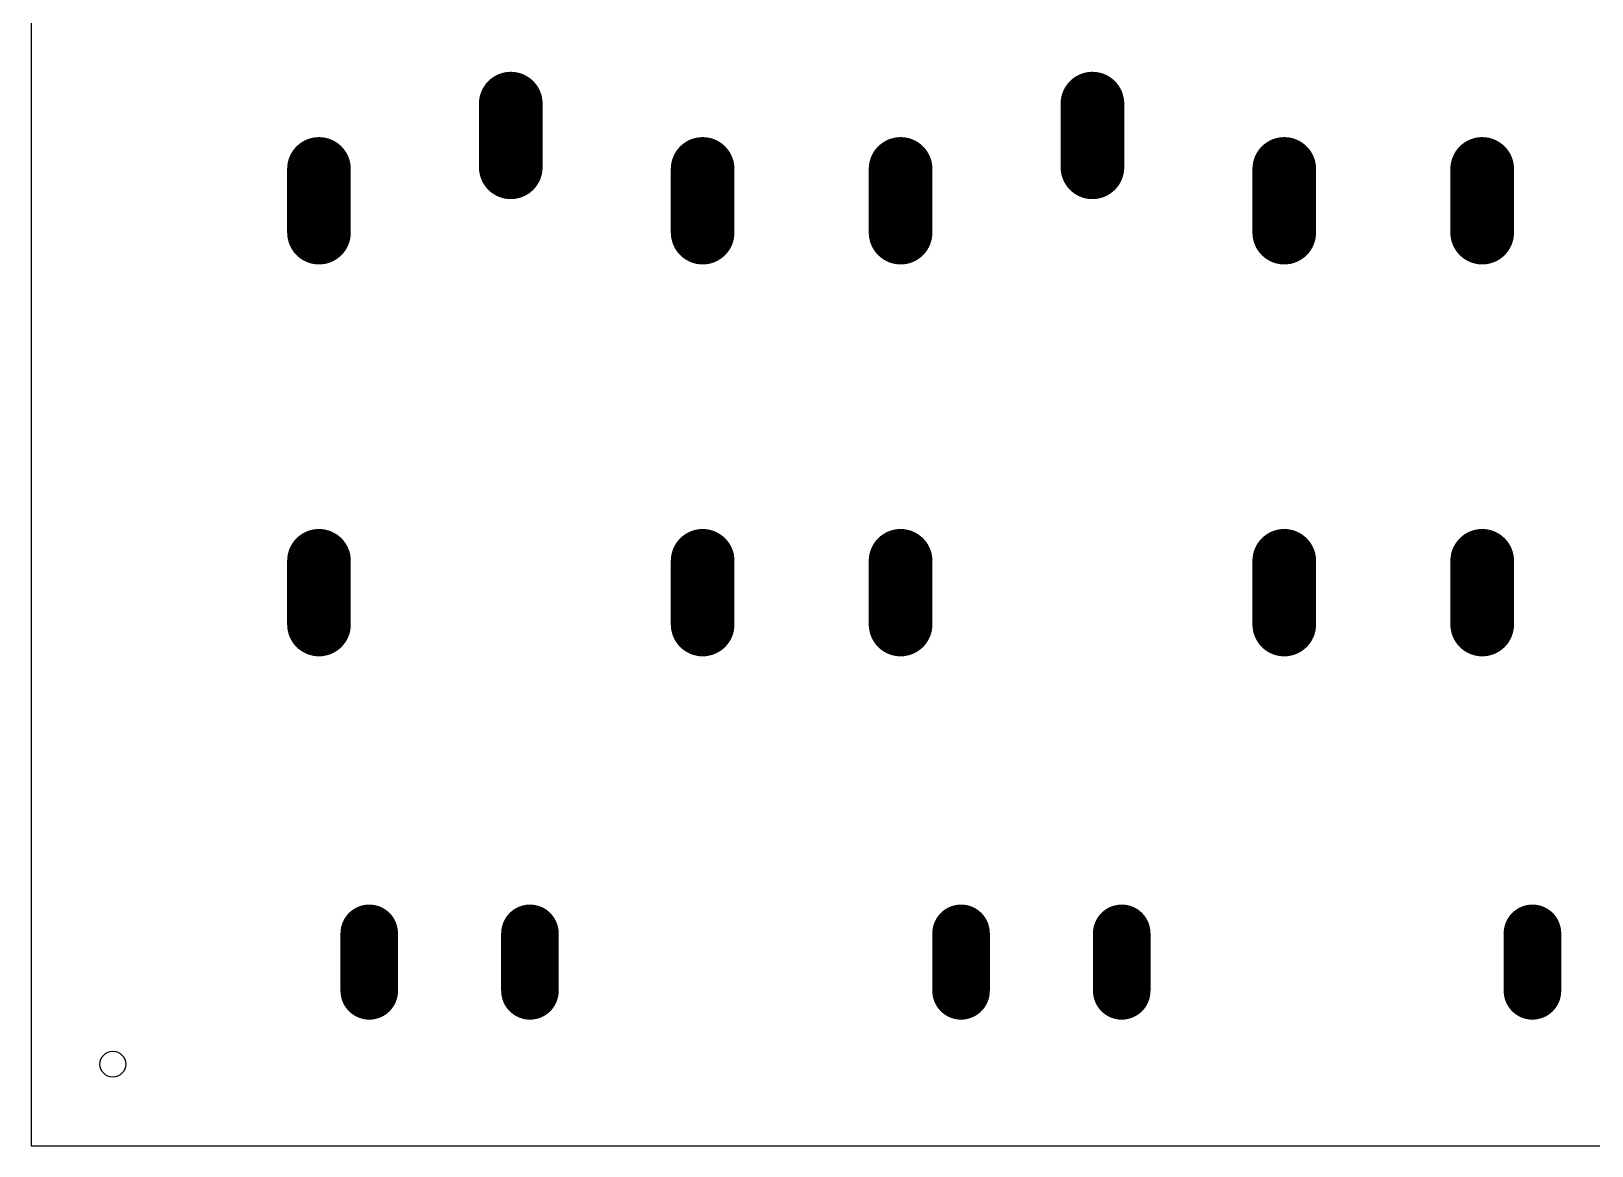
# Model space of a CAD drawing. Header units: millimetres. Extents: x 0 to 653, y 0 to 287.
# Drawn here: x 0 to 48.56, y 193.79 to 228.46 of the extents above; entities that cross this region are included whole.
import ezdxf

# ---------------------------------------------------------------- set-up
doc = ezdxf.new("R2010")
doc.units = ezdxf.units.MM
doc.layers.add('17', color=7, linetype='Continuous')
doc.layers.add('20', color=7, linetype='Continuous')

# ---------------------------------------------------------------- blocks, each defined once
blk = doc.blocks.new('LONGP100')
at = {"const_width": 1}
blk.add_lwpolyline([(-0.5, 0), (0.5, 0)], dxfattribs=at)
at = {"const_width": 0.5}
for points in [[(-0.5, 0.25, 1), (-0.5, -0.25)], [(0.5, -0.25, 1), (0.5, 0.25)]]:
    blk.add_lwpolyline(points, format="xyb", dxfattribs=at)

msp = doc.modelspace()

# ---------------------------------------------------------------- linework, layer by layer
at = {"layer": '20'}
for p, q in [((0, 287.438), (0, 193.788)), ((0, 193.788), (187.94, 193.788))]:
    msp.add_line(p, q, dxfattribs=at)
msp.add_circle((2.54, 196.328), 0.4, dxfattribs=at)

# ---------------------------------------------------------------- block references
at = {"layer": '17'}
for p, xscale, yscale, rotation in [((14.922, 225.221), 1.9812, 1.9812, 270), ((14.922, 225.221), 1.9812, 1.9812, 270), ((33.02, 225.221), 1.9812, 1.9812, 270), ((33.02, 225.221), 1.9812, 1.9812, 270), ((8.954, 223.189), 1.9812, 1.9812, 270), ((8.954, 223.189), 1.9812, 1.9812, 270), ((20.892, 223.189), 1.9812, 1.9812, 270), ((20.892, 223.189), 1.9812, 1.9812, 270), ((27.051, 223.189), 1.9812, 1.9812, 270), ((27.051, 223.189), 1.9812, 1.9812, 270), ((38.989, 223.189), 1.9812, 1.9812, 270), ((38.989, 223.189), 1.9812, 1.9812, 270), ((45.148, 223.189), 1.9812, 1.9812, 270), ((45.148, 223.189), 1.9812, 1.9812, 270), ((8.954, 210.997), 1.9812, 1.9812, 270), ((8.954, 210.997), 1.9812, 1.9812, 270), ((20.892, 210.997), 1.9812, 1.9812, 270), ((20.892, 210.997), 1.9812, 1.9812, 270), ((27.051, 210.997), 1.9812, 1.9812, 270), ((27.051, 210.997), 1.9812, 1.9812, 270), ((38.989, 210.997), 1.9812, 1.9812, 270), ((38.989, 210.997), 1.9812, 1.9812, 270), ((45.148, 210.997), 1.9812, 1.9812, 270), ((45.148, 210.997), 1.9812, 1.9812, 270), ((10.518, 199.503), 1.7907, 1.7907, 90), ((10.518, 199.503), 1.7907, 1.7907, 90), ((15.518, 199.503), 1.7907, 1.7907, 90), ((15.518, 199.503), 1.7907, 1.7907, 90), ((28.933, 199.503), 1.7907, 1.7907, 90), ((28.933, 199.503), 1.7907, 1.7907, 90), ((33.932, 199.503), 1.7907, 1.7907, 90), ((33.932, 199.503), 1.7907, 1.7907, 90), ((46.712, 199.503), 1.7907, 1.7907, 90), ((46.712, 199.503), 1.7907, 1.7907, 90)]:
    msp.add_blockref('LONGP100', p, dxfattribs=dict(at, xscale=xscale, yscale=yscale, rotation=rotation))

doc.saveas('drawing.dxf')
